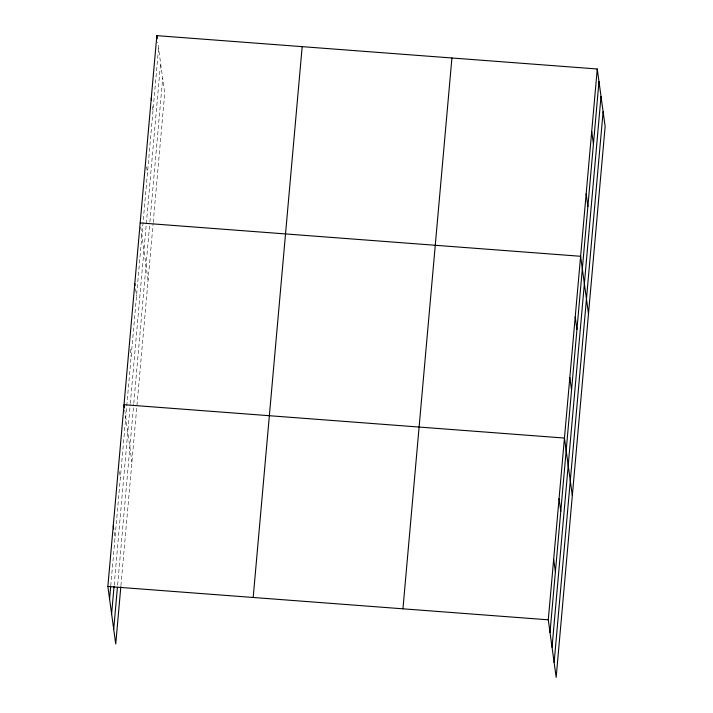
<?xml version="1.0" encoding="UTF-8"?>
<svg xmlns="http://www.w3.org/2000/svg" width="713" height="713" viewBox="0 0 713 713"><rect width="100%" height="100%" fill="white"/><g stroke="black" fill="none" stroke-linecap="round" stroke-linejoin="round"><path stroke-width="0.53" stroke-dasharray="3.56 2.67" d="M110.756 585.845L158.562 48.234M114.16 585.257L130.229 404.583M130.327 403.478L160.594 63.065M117.627 585.106L133.688 404.44M133.786 403.335L149.828 222.919M149.926 221.823L162.68 78.35M120.934 585.614L153.126 223.508M153.224 222.411L164.712 93.18L157.698 41.942M152.43 106.469L153.01 110.667M146.593 166.797L147.457 173.09M140.755 227.126L148.063 280.459M135.515 288.765L136.522 296.109M130.123 349.361L131.13 356.705M124.739 409.948L131.905 462.229M119.499 471.587L120.354 477.888M114.107 532.183L114.971 538.475"/><path stroke-width="1.07" d="M120.836 586.719L115.738 644.008L107.859 586.478L156.833 35.65L597.262 68.992L605.141 126.522L556.167 677.35L548.288 619.82L597.262 68.992M109.579 599.063L110.658 586.951M111.611 613.893L114.062 586.353M113.706 629.178L117.431 587.316M253.195 597.485L302.178 46.657M402.943 608.822L451.917 57.994M550.008 632.413L598.982 81.585M552.04 647.244L601.014 96.415M554.135 662.52L603.109 111.691M140.185 222.928L580.605 256.279L588.492 313.8M107.859 586.478L548.288 619.82M591.71 131.424L593.439 144.008M586.157 193.847L587.886 206.44M575.222 316.866L576.942 329.459M569.839 377.462L571.559 390.047M572.325 495.58L564.446 438.049L124.017 404.708L124.454 407.854M559.063 498.637L560.783 511.23M553.671 559.233L555.4 571.817M156.833 35.65L157.27 38.796M151.281 98.073L151.575 100.177M134.793 283.524L135.087 285.619M113.242 525.891L113.679 529.037"/></g></svg>
